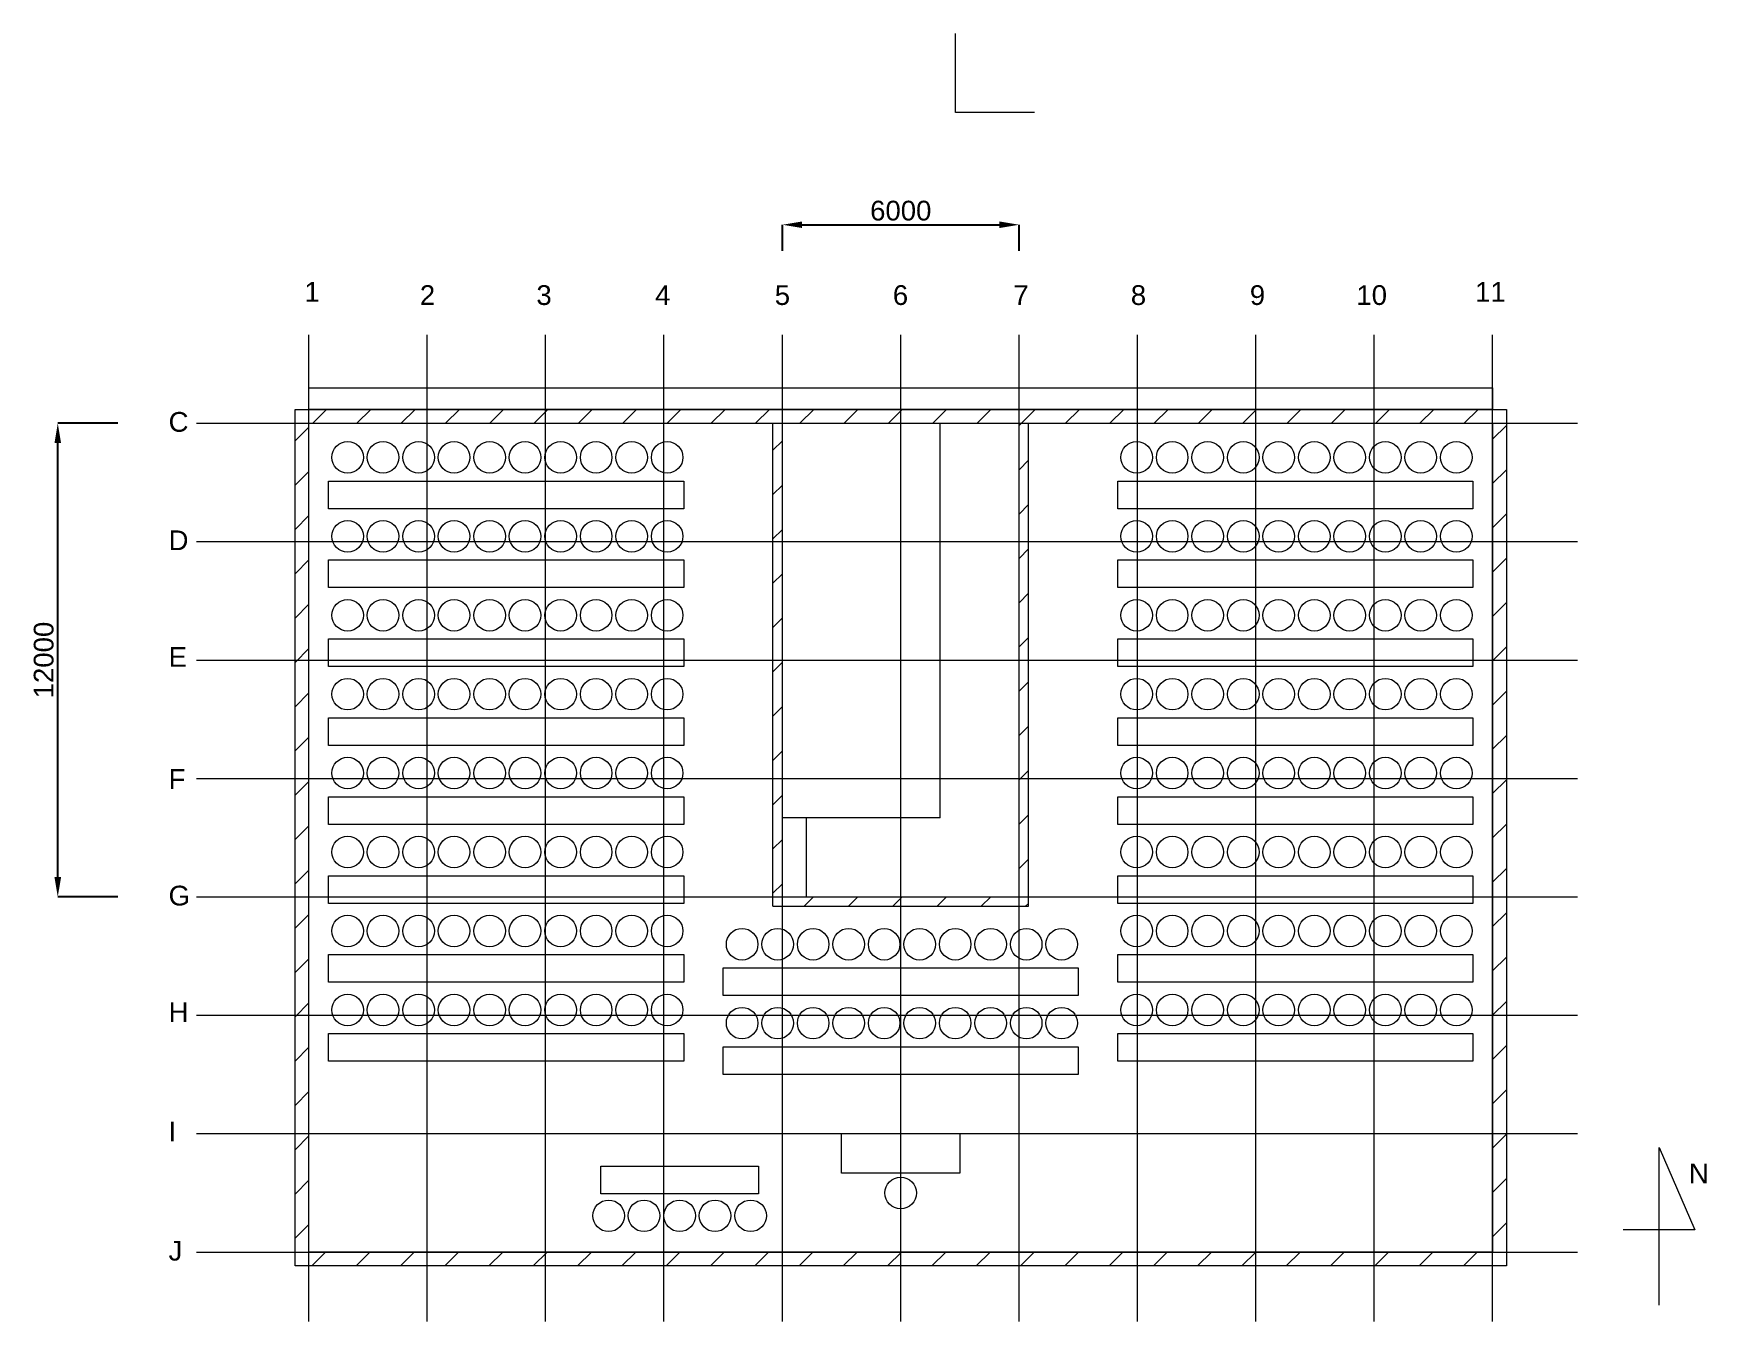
# Model space of a CAD drawing. Header units: millimetres. Extents: x 59762 to 60194, y -87842 to -87548.
# Drawn here: x 59876.58 to 59918.98, y -87769.94 to -87737.3 of the extents above; entities that cross this region are included whole.
import ezdxf

# ---------------------------------------------------------------- set-up
doc = ezdxf.new("R2010")
doc.units = ezdxf.units.MM
doc.linetypes.add('JIS_02_1.2', pattern=[2.5, 1.25, -1.25])
doc.layers.add('opisy', color=7, linetype='Continuous', lineweight=13)
doc.layers.add('wymiary', color=7, linetype='Continuous', lineweight=13)
for name, color, linetype, lineweight, transparency in [('osie', 7, 'JIS_02_1.2', 5, 0.7), ('podkład', 7, 'Continuous', 13, 0.7), ('stanowiska', 7, 'Continuous', 15, 0.7)]:
    doc.layers.add(name, color=color, linetype=linetype, lineweight=lineweight, transparency=transparency)
doc.styles.get("Standard").update_dxf_attribs({"font": 'arial.ttf', "height": 0.02})
doc.styles.add('styl1', font='arial.ttf', dxfattribs={"height": 0.08})
doc.dimstyles.new('Kopia Opisowy', dxfattribs={"dimscale": 0, "dimtxt": 0.08, "dimasz": 0.1, "dimexe": 0, "dimexo": 0.2, "dimgap": 0.1, "dimtad": 1, "dimlfac": 1000, "dimtxsty": 'styl1', "dimcen": 2.5, "dimadec": 0, "dimazin": 0, "dimtfac": 1, "dimtmove": 0, "dimatfit": 3, "dimfxl": 1, "dimarcsym": 0})

# ---------------------------------------------------------------- blocks, each defined once
blk = doc.blocks.new('*D121')
at = {"layer": 'Defpoints', "color": 0, "transparency": 16777216}
for p in [(59877.192, -87747.177), (59880.707, -87747.177), (59880.707, -87759.177)]:
    blk.add_point(p, dxfattribs=at)
at = {"layer": 'wymiary', "color": 0, "lineweight": -2, "transparency": 16777216}
for p, q in [((59878.717, -87747.177), (59877.192, -87747.177)), ((59877.192, -87758.677), (59877.192, -87747.677)), ((59878.717, -87759.177), (59877.192, -87759.177))]:
    blk.add_line(p, q, dxfattribs=at)
at = {"layer": 'wymiary', "color": 0, "transparency": 16777216}
for points in [[(59877.109, -87747.677), (59877.276, -87747.677), (59877.192, -87747.177)], [(59877.109, -87758.677), (59877.276, -87758.677), (59877.192, -87759.177)]]:
    blk.add_solid(points, dxfattribs=at)
at = {"layer": 'wymiary', "color": 0, "transparency": 16777216, "insert": (59876.837, -87753.177), "char_height": 0.08, "attachment_point": 5, "rotation": 90, "style": 'styl1'}
blk.add_mtext('{\\H6.25x;12000}', dxfattribs=at)
blk = doc.blocks.new('*D120')
at = {"layer": 'Defpoints', "color": 0, "transparency": 16777216}
for p in [(59901.557, -87742.148), (59895.557, -87744.937), (59901.557, -87744.937)]:
    blk.add_point(p, dxfattribs=at)
at = {"layer": 'wymiary', "color": 0, "lineweight": -2, "transparency": 16777216}
for p, q in [((59895.557, -87742.808), (59895.557, -87742.148)), ((59896.057, -87742.148), (59901.057, -87742.148)), ((59901.557, -87742.808), (59901.557, -87742.148))]:
    blk.add_line(p, q, dxfattribs=at)
at = {"layer": 'wymiary', "color": 0, "transparency": 16777216}
for points in [[(59896.057, -87742.065), (59896.057, -87742.231), (59895.557, -87742.148)], [(59901.057, -87742.065), (59901.057, -87742.231), (59901.557, -87742.148)]]:
    blk.add_solid(points, dxfattribs=at)
at = {"layer": 'wymiary', "color": 0, "transparency": 16777216, "insert": (59898.557, -87741.793), "char_height": 0.08, "attachment_point": 5, "style": 'styl1'}
blk.add_mtext('{\\H6.25x;6000}', dxfattribs=at)

msp = doc.modelspace()

# ---------------------------------------------------------------- hatches: boundary and pattern name
at = {"layer": 'podkład'}
h = msp.add_hatch(dxfattribs=at)
h.set_pattern_fill('ANSI31', color=256, scale=0.25)
h.set_pattern_definition([(45, (56926.0629, -93761.4216), (-0.56126601, 0.56126601), [])])
h.paths.add_polyline_path([(59883.206646, -87746.826935), (59883.206646, -87768.526935), (59913.906646, -87768.526935), (59913.906646, -87746.826935)])
h.paths.add_polyline_path([(59883.556646, -87747.176935), (59895.316646, -87747.176935), (59895.316646, -87759.416935), (59901.796646, -87759.416935), (59901.796646, -87747.176935), (59913.556646, -87747.176935), (59913.556646, -87768.176935), (59883.556646, -87768.176935)], flags=16)
h.paths.add_polyline_path([(59895.556646, -87747.176935), (59901.556646, -87747.176935), (59901.556646, -87759.176935), (59895.556646, -87759.176935)], flags=16)

# ---------------------------------------------------------------- linework, layer by layer
at = {"layer": 'osie', "linetype": 'Continuous'}
for p, q in [((59883.556646, -87769.936935), (59883.556646, -87744.936935)), ((59886.556646, -87769.936935), (59886.556646, -87744.936935)), ((59889.556646, -87769.936935), (59889.556646, -87744.936935)), ((59892.556646, -87769.936935), (59892.556646, -87744.936935)), ((59895.556646, -87769.936935), (59895.556646, -87744.936935)), ((59898.556646, -87769.936935), (59898.556646, -87744.936935)), ((59901.556646, -87769.936935), (59901.556646, -87744.936935)), ((59904.556646, -87769.936935), (59904.556646, -87744.936935)), ((59907.556646, -87769.936935), (59907.556646, -87744.936935)), ((59910.556646, -87769.936935), (59910.556646, -87744.936935)), ((59913.556646, -87769.936935), (59913.556646, -87744.936935)), ((59913.556646, -87769.936935), (59913.556646, -87744.936935)), ((59880.706646, -87747.176935), (59915.706646, -87747.176935)), ((59880.706646, -87750.176935), (59915.706646, -87750.176935)), ((59880.706646, -87753.176935), (59915.706646, -87753.176935)), ((59880.706646, -87756.176935), (59915.706646, -87756.176935)), ((59880.706646, -87759.176935), (59915.706646, -87759.176935)), ((59880.706646, -87762.176935), (59915.706646, -87762.176935)), ((59880.706646, -87765.176935), (59915.706646, -87765.176935)), ((59880.706646, -87768.176935), (59915.706646, -87768.176935)), ((59880.706646, -87768.176935), (59915.706646, -87768.176935))]:
    msp.add_line(p, q, dxfattribs=at)
at = {"layer": 'podkład', "ltscale": 20}
for p, q in [((59899.942798, -87739.301565), (59899.942798, -87737.301565)), ((59901.942798, -87739.301565), (59899.942798, -87739.301565)), ((59899.556646, -87757.176935), (59899.556646, -87747.176935)), ((59899.556646, -87757.176935), (59895.556646, -87757.176935)), ((59896.156646, -87757.176935), (59896.156646, -87759.176935)), ((59917.778054, -87769.525561), (59917.778054, -87765.525561)), ((59917.778054, -87765.525561), (59918.678831, -87767.612794)), ((59918.678831, -87767.612794), (59916.86247, -87767.612794))]:
    msp.add_line(p, q, dxfattribs=at)
at = {"layer": 'podkład'}
for p, q in [((59895.316646, -87759.416935), (59895.316646, -87747.176935)), ((59895.556646, -87759.176935), (59895.556646, -87747.176935)), ((59901.556646, -87759.176935), (59901.556646, -87747.176935)), ((59901.796646, -87759.416935), (59901.796646, -87747.176935)), ((59895.556646, -87759.176935), (59901.556646, -87759.176935)), ((59895.316646, -87759.416935), (59901.796646, -87759.416935))]:
    msp.add_line(p, q, dxfattribs=at)
for points in [[(59883.556646, -87746.276935), (59913.556646, -87746.276935), (59913.556646, -87746.826935), (59883.556646, -87746.826935)], [(59883.206646, -87746.826935), (59913.906646, -87746.826935), (59913.906646, -87768.526935), (59883.206646, -87768.526935)]]:
    msp.add_lwpolyline(points, close=True, dxfattribs=at)
for points in [[(59883.556646, -87747.176935), (59895.316646, -87747.176935)], [(59901.796646, -87747.176935), (59913.556646, -87747.176935), (59913.556646, -87768.176935), (59883.556646, -87768.176935), (59883.556646, -87747.176935)], [(59895.556646, -87747.176935), (59901.556646, -87747.176935)]]:
    msp.add_lwpolyline(points, dxfattribs=at)
at = {"layer": 'stanowiska'}
for points in [[(59884.056646, -87748.64155), (59893.056646, -87748.64155), (59893.056646, -87749.34155), (59884.056646, -87749.34155)], [(59904.056646, -87748.64155), (59913.056646, -87748.64155), (59913.056646, -87749.34155), (59904.056646, -87749.34155)], [(59884.056646, -87750.64155), (59893.056646, -87750.64155), (59893.056646, -87751.34155), (59884.056646, -87751.34155)], [(59904.056646, -87750.64155), (59913.056646, -87750.64155), (59913.056646, -87751.34155), (59904.056646, -87751.34155)], [(59884.056646, -87752.64155), (59893.056646, -87752.64155), (59893.056646, -87753.34155), (59884.056646, -87753.34155)], [(59904.056646, -87752.64155), (59913.056646, -87752.64155), (59913.056646, -87753.34155), (59904.056646, -87753.34155)], [(59884.056646, -87754.64155), (59893.056646, -87754.64155), (59893.056646, -87755.34155), (59884.056646, -87755.34155)], [(59904.056646, -87754.64155), (59913.056646, -87754.64155), (59913.056646, -87755.34155), (59904.056646, -87755.34155)], [(59884.056646, -87756.64155), (59893.056646, -87756.64155), (59893.056646, -87757.34155), (59884.056646, -87757.34155)], [(59904.056646, -87756.64155), (59913.056646, -87756.64155), (59913.056646, -87757.34155), (59904.056646, -87757.34155)], [(59884.056646, -87758.64155), (59893.056646, -87758.64155), (59893.056646, -87759.34155), (59884.056646, -87759.34155)], [(59904.056646, -87758.64155), (59913.056646, -87758.64155), (59913.056646, -87759.34155), (59904.056646, -87759.34155)], [(59884.056646, -87760.64155), (59893.056646, -87760.64155), (59893.056646, -87761.34155), (59884.056646, -87761.34155)], [(59904.056646, -87760.64155), (59913.056646, -87760.64155), (59913.056646, -87761.34155), (59904.056646, -87761.34155)], [(59894.056646, -87760.976935), (59903.056646, -87760.976935), (59903.056646, -87761.676935), (59894.056646, -87761.676935)], [(59884.056646, -87762.64155), (59893.056646, -87762.64155), (59893.056646, -87763.34155), (59884.056646, -87763.34155)], [(59894.056646, -87762.976935), (59903.056646, -87762.976935), (59903.056646, -87763.676935), (59894.056646, -87763.676935)], [(59904.056646, -87762.64155), (59913.056646, -87762.64155), (59913.056646, -87763.34155), (59904.056646, -87763.34155)], [(59897.056646, -87765.176935), (59900.056646, -87765.176935), (59900.056646, -87766.176935), (59897.056646, -87766.176935)], [(59890.951615, -87765.997657), (59894.951615, -87765.997657), (59894.951615, -87766.697657), (59890.951615, -87766.697657)]]:
    msp.add_lwpolyline(points, close=True, dxfattribs=at)
for centre in [(59884.536685, -87748.04155), (59885.436685, -87748.04155), (59886.336685, -87748.04155), (59887.236685, -87748.04155), (59888.136685, -87748.04155), (59889.036685, -87748.04155), (59889.936685, -87748.04155), (59890.836685, -87748.04155), (59891.736685, -87748.04155), (59892.636685, -87748.04155), (59904.536685, -87748.04155), (59905.436685, -87748.04155), (59906.336685, -87748.04155), (59907.236685, -87748.04155), (59908.136685, -87748.04155), (59909.036685, -87748.04155), (59909.936685, -87748.04155), (59910.836685, -87748.04155), (59911.736685, -87748.04155), (59912.636685, -87748.04155), (59884.536685, -87750.04155), (59885.436685, -87750.04155), (59886.336685, -87750.04155), (59887.236685, -87750.04155), (59888.136685, -87750.04155), (59889.036685, -87750.04155), (59889.936685, -87750.04155), (59890.836685, -87750.04155), (59891.736685, -87750.04155), (59892.636685, -87750.04155), (59904.536685, -87750.04155), (59905.436685, -87750.04155), (59906.336685, -87750.04155), (59907.236685, -87750.04155), (59908.136685, -87750.04155), (59909.036685, -87750.04155), (59909.936685, -87750.04155), (59910.836685, -87750.04155), (59911.736685, -87750.04155), (59912.636685, -87750.04155), (59884.536685, -87752.04155), (59885.436685, -87752.04155), (59886.336685, -87752.04155), (59887.236685, -87752.04155), (59888.136685, -87752.04155), (59889.036685, -87752.04155), (59889.936685, -87752.04155), (59890.836685, -87752.04155), (59891.736685, -87752.04155), (59892.636685, -87752.04155), (59904.536685, -87752.04155), (59905.436685, -87752.04155), (59906.336685, -87752.04155), (59907.236685, -87752.04155), (59908.136685, -87752.04155), (59909.036685, -87752.04155), (59909.936685, -87752.04155), (59910.836685, -87752.04155), (59911.736685, -87752.04155), (59912.636685, -87752.04155), (59884.536685, -87754.04155), (59885.436685, -87754.04155), (59886.336685, -87754.04155), (59887.236685, -87754.04155), (59888.136685, -87754.04155), (59889.036685, -87754.04155), (59889.936685, -87754.04155), (59890.836685, -87754.04155), (59891.736685, -87754.04155), (59892.636685, -87754.04155), (59904.536685, -87754.04155), (59905.436685, -87754.04155), (59906.336685, -87754.04155), (59907.236685, -87754.04155), (59908.136685, -87754.04155), (59909.036685, -87754.04155), (59909.936685, -87754.04155), (59910.836685, -87754.04155), (59911.736685, -87754.04155), (59912.636685, -87754.04155), (59884.536685, -87756.04155), (59885.436685, -87756.04155), (59886.336685, -87756.04155), (59887.236685, -87756.04155), (59888.136685, -87756.04155), (59889.036685, -87756.04155), (59889.936685, -87756.04155), (59890.836685, -87756.04155), (59891.736685, -87756.04155), (59892.636685, -87756.04155), (59904.536685, -87756.04155), (59905.436685, -87756.04155), (59906.336685, -87756.04155), (59907.236685, -87756.04155), (59908.136685, -87756.04155), (59909.036685, -87756.04155), (59909.936685, -87756.04155), (59910.836685, -87756.04155), (59911.736685, -87756.04155), (59912.636685, -87756.04155), (59884.536685, -87758.04155), (59885.436685, -87758.04155), (59886.336685, -87758.04155), (59887.236685, -87758.04155), (59888.136685, -87758.04155), (59889.036685, -87758.04155), (59889.936685, -87758.04155), (59890.836685, -87758.04155), (59891.736685, -87758.04155), (59892.636685, -87758.04155), (59904.536685, -87758.04155), (59905.436685, -87758.04155), (59906.336685, -87758.04155), (59907.236685, -87758.04155), (59908.136685, -87758.04155), (59909.036685, -87758.04155), (59909.936685, -87758.04155), (59910.836685, -87758.04155), (59911.736685, -87758.04155), (59912.636685, -87758.04155), (59884.536685, -87760.04155), (59885.436685, -87760.04155), (59886.336685, -87760.04155), (59887.236685, -87760.04155), (59888.136685, -87760.04155), (59889.036685, -87760.04155), (59889.936685, -87760.04155), (59890.836685, -87760.04155), (59891.736685, -87760.04155), (59892.636685, -87760.04155), (59894.536685, -87760.376935), (59895.436685, -87760.376935), (59896.336685, -87760.376935), (59897.236685, -87760.376935), (59898.136685, -87760.376935), (59899.036685, -87760.376935), (59899.936685, -87760.376935), (59900.836685, -87760.376935), (59901.736685, -87760.376935), (59902.636685, -87760.376935), (59904.536685, -87760.04155), (59905.436685, -87760.04155), (59906.336685, -87760.04155), (59907.236685, -87760.04155), (59908.136685, -87760.04155), (59909.036685, -87760.04155), (59909.936685, -87760.04155), (59910.836685, -87760.04155), (59911.736685, -87760.04155), (59912.636685, -87760.04155), (59884.536685, -87762.04155), (59885.436685, -87762.04155), (59886.336685, -87762.04155), (59887.236685, -87762.04155), (59888.136685, -87762.04155), (59889.036685, -87762.04155), (59889.936685, -87762.04155), (59890.836685, -87762.04155), (59891.736685, -87762.04155), (59892.636685, -87762.04155), (59904.536685, -87762.04155), (59905.436685, -87762.04155), (59906.336685, -87762.04155), (59907.236685, -87762.04155), (59908.136685, -87762.04155), (59909.036685, -87762.04155), (59909.936685, -87762.04155), (59910.836685, -87762.04155), (59911.736685, -87762.04155), (59912.636685, -87762.04155), (59894.536685, -87762.376935), (59895.436685, -87762.376935), (59896.336685, -87762.376935), (59897.236685, -87762.376935), (59898.136685, -87762.376935), (59899.036685, -87762.376935), (59899.936685, -87762.376935), (59900.836685, -87762.376935), (59901.736685, -87762.376935), (59902.636685, -87762.376935), (59898.556646, -87766.678635), (59891.151615, -87767.258554), (59892.051615, -87767.258554), (59892.951615, -87767.258554), (59893.851615, -87767.258554), (59894.751615, -87767.258554)]:
    msp.add_circle(centre, 0.4, dxfattribs=at)

# ---------------------------------------------------------------- texts
at = {"layer": 'opisy', "char_height": 0.5, "attachment_point": 1}
for s, insert in [('1 ', (59883.444965, -87743.596375)), ('2 ', (59886.368707, -87743.680182)), ('3 ', (59889.322186, -87743.680182)), ('4 ', (59892.332929, -87743.680182)), ('5 ', (59895.363609, -87743.680182)), ('6 ', (59898.355919, -87743.680182)), ('7 ', (59901.411528, -87743.680182)), ('8 ', (59904.387939, -87743.680182)), ('9 ', (59907.403774, -87743.680182)), ('10 ', (59910.104227, -87743.680182)), ('11 ', (59913.113251, -87743.596375)), ('C ', (59880.000725, -87746.892805)), ('D ', (59880.000725, -87749.892805)), ('E ', (59880.000725, -87752.846986)), ('F ', (59880.000725, -87755.940412)), ('G ', (59880.000725, -87758.895089)), ('H ', (59880.000725, -87761.846014)), ('I ', (59880.000725, -87764.875099)), ('J ', (59880.000725, -87767.892805))]:
    msp.add_mtext_dynamic_manual_height_columns(s, width=0.9375, gutter_width=4.6875, heights=[0], dxfattribs=dict(at, insert=insert))
at = {"layer": 'podkład', "ltscale": 20, "insert": (59918.531746, -87765.933368), "char_height": 0.5, "attachment_point": 1}
msp.add_mtext_dynamic_manual_height_columns('N', width=3.47595079, gutter_width=2.5, heights=[0], dxfattribs=at)

# ---------------------------------------------------------------- dimensions: what is measured, and where the dimension line sits
at = {"layer": 'wymiary'}
dim = msp.add_linear_dim(base=(59901.556646, -87742.148097), p1=(59895.556646, -87744.936935), p2=(59901.556646, -87744.936935), text='{\\H6.25x;<>}', dimstyle='Kopia Opisowy', override={"dimscale": 1, "dimasz": 0.5, "dimtix": 0, "dimtofl": 1, "dimtmove": 0, "dimatfit": 3}, dxfattribs=at)
dim.commit()
dim.dimension.update_dxf_attribs({"geometry": '*D120', "text_midpoint": (59898.556646, -87741.79281)})
dim = msp.add_linear_dim(base=(59877.192341, -87747.176935), p1=(59880.706646, -87759.176935), p2=(59880.706646, -87747.176935), angle=90, text='{\\H6.25x;<>}', dimstyle='Kopia Opisowy', override={"dimscale": 1, "dimasz": 0.5, "dimtix": 0, "dimtofl": 1, "dimtmove": 0, "dimatfit": 3}, dxfattribs=at)
dim.commit()
dim.dimension.update_dxf_attribs({"geometry": '*D121', "text_midpoint": (59876.837055, -87753.176935)})

doc.saveas('drawing.dxf')
